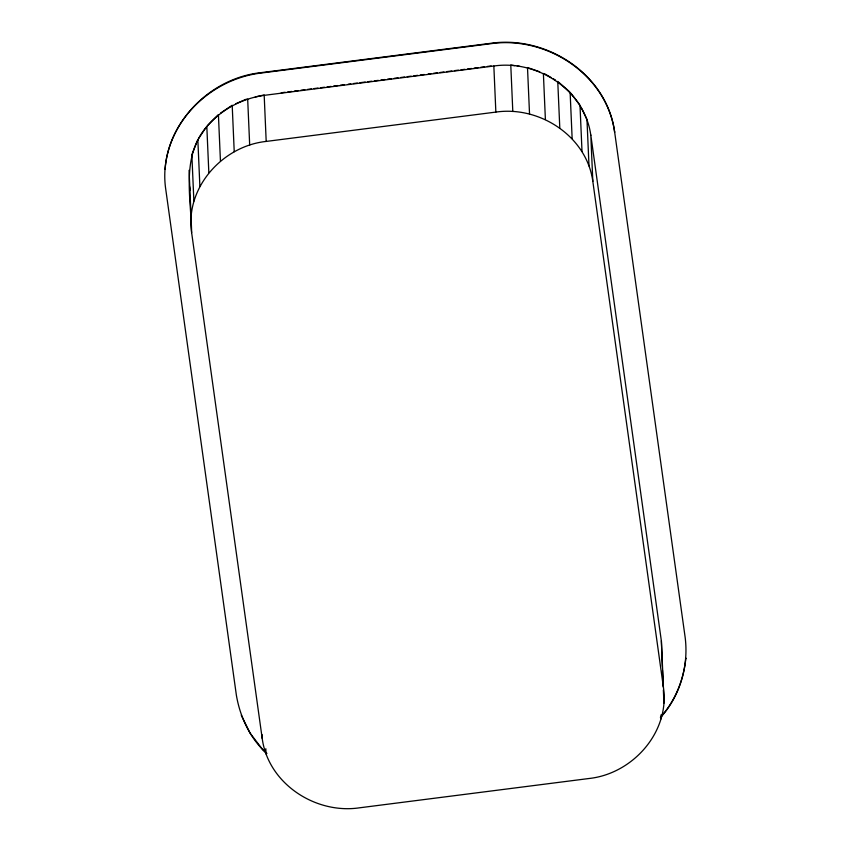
<?xml version="1.0" encoding="UTF-8"?>
<svg xmlns="http://www.w3.org/2000/svg" width="851" height="851" viewBox="0 0 851 851"><rect width="100%" height="100%" fill="white"/><g stroke="black" fill="none" stroke-linecap="round" stroke-linejoin="round"><path stroke-width="1.28" d="M266.746 753.582C250.109 738.434 240.056 717.106 236.355 695.086L165.796 189.645C157.084 132.277 204.889 78.547 261.055 72.643L490.719 43.305C546.757 35.146 606.891 74.292 614.624 131.905L685.204 637.761C688.704 666.333 679.938 696.267 660.461 717.595M614.624 131.905L614.645 132.309C606.901 74.697 546.768 35.551 490.74 43.709L261.076 73.048C212.186 78.803 168.604 119.257 165.115 169.36L165.094 168.955M191.635 232.663C184.954 187.869 222.377 146.042 266.193 141.426L495.856 112.087C539.715 105.694 586.775 136.341 592.828 181.423L663.408 687.278C670.077 732.073 632.665 773.91 588.839 778.527L359.186 807.854C315.327 814.247 268.267 783.601 262.214 738.519L191.635 232.663C191.06 197.336 180.986 156.169 206.825 126.618C221.281 109.471 242.046 98.493 264.182 95.355L493.846 66.016C537.704 59.623 584.765 90.27 590.817 135.352M660.44 717.191C675.268 701.022 683.651 679.747 685.885 658.046L685.906 658.451M197.836 139.734L191.847 154.637L193.879 201.113M198.528 138.702L206.112 127.246M207.697 125.31L218.409 114.566L220.441 161.041M220.526 113.13L232.195 105.247L234.227 151.723M235.77 103.726L246.46 99.131M255.279 96.929L264.172 94.95L266.193 141.426M281.234 92.77L285.17 92.259M287.787 91.929L291.733 91.429M294.35 91.089L298.286 90.589M300.914 90.249L304.849 89.749M307.477 89.419L311.413 88.908M314.04 88.578L317.976 88.078M320.604 87.738L324.539 87.238M327.167 86.898L331.103 86.398M333.72 86.057L337.656 85.557M340.283 85.228L344.219 84.717M348.155 84.217L350.782 83.887M353.41 83.547L357.346 83.047M359.973 82.707L365.217 82.036M367.845 81.707L371.781 81.207M374.408 80.866L378.344 80.366M380.971 80.026L384.907 79.526M387.535 79.186L391.471 78.686M394.087 78.356L398.034 77.845M400.651 77.515L404.587 77.016M407.214 76.675L411.15 76.175M413.777 75.835L417.713 75.335M420.341 74.994L424.277 74.494M428.213 73.994L430.84 73.654M433.467 73.324L437.403 72.824M440.02 72.484L443.956 71.984M446.584 71.644L451.838 70.973M454.455 70.644L458.402 70.144M461.019 69.803L464.954 69.303M467.582 68.963L471.518 68.463M474.145 68.123L478.081 67.623M480.709 67.293L484.644 66.782M487.272 66.452L491.208 65.953M514.642 65.601L510.781 65.016L512.802 111.492M517.217 65.984L519.78 66.367M539.704 71.782L527.503 67.537L529.535 114.013M544.47 73.697L551.118 77.537M553.331 78.824L555.543 80.1M569.17 91.355L557.756 81.388L559.788 127.863M241.28 715.234L250.183 733.285L262.778 749.731L266.735 753.178M570.883 93.184L579.223 104.067M581.063 107.279L586.967 119.502L588.998 165.977M189.624 186.592L190.177 190.539M661.376 640.803L663.408 687.278M662.333 666.29L661.397 641.207L590.796 134.947L592.828 181.423M662.503 670.237L663.195 686.034M663.365 689.991L663.94 703.149M660.993 714.883L661.163 718.84M579.988 105.056L582.01 151.531M570.117 92.185L572.149 138.66M543.385 73.463L545.395 119.534M493.846 66.016L495.856 112.087M247.673 99.024L249.683 145.096M265.82 748.71L266.044 753.975M262.044 734.573L262.214 738.519M206.804 126.214L208.835 172.689M197.857 140.138L199.868 186.209M189.071 170.317L191.092 216.792"/></g></svg>
